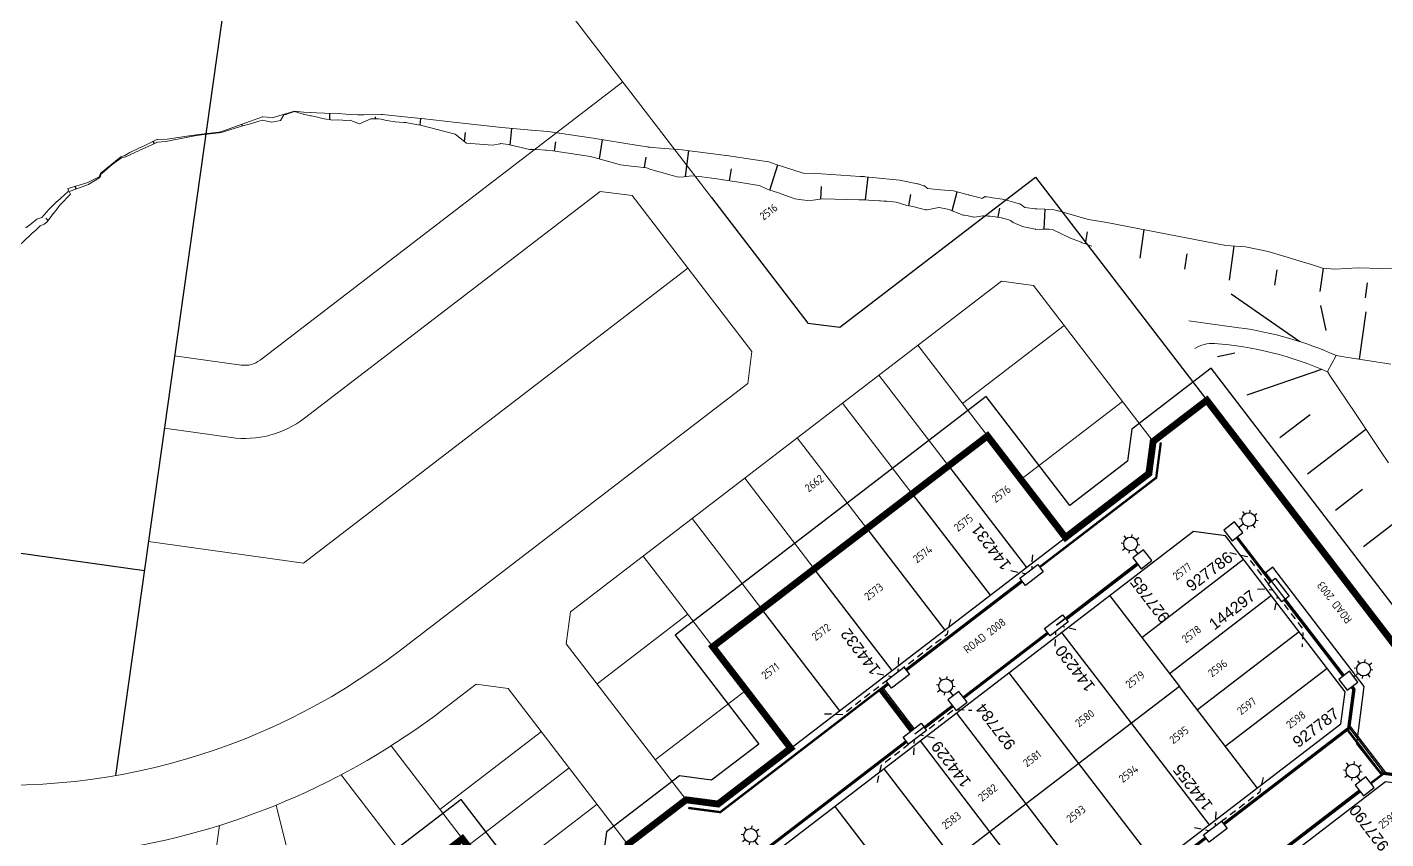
# Model space of a CAD drawing. Extents: x 296374 to 298792, y 6267790 to 6270844.
# Drawn here: x 297912.4 to 298209.6, y 6270069.7 to 6270247.2 of the extents above; entities that cross this region are included whole.
import ezdxf
from ezdxf.enums import TextEntityAlignment as Align

# ---------------------------------------------------------------- set-up
doc = ezdxf.new("R2010")
doc.units = 0
for name, pattern in [('Dash', [5, 3, -2]), ('DASHDOT', [7, 5, -2]), ('DASHED', [0.75, 0.5, -0.25]), ('IE Trench LV', [6.5, 5, -1.5]), ('Trench-Service', [1.5, 1, -0.5])]:
    doc.linetypes.add(name, pattern=pattern)
doc.layers.get('0').update_dxf_attribs({"color": 6})
for name, color, linetype in [('_User_Boundary_Stage25', 252, 'DASHDOT'), ('_User_xref', 6, 'Continuous'), ('Duct_SP_NEW', 2, 'Continuous'), ('Equip_SP_SL_NEW', 2, 'Continuous'), ('Mains_LV_NEW_T84', 2, 'Continuous'), ('Mains_SL_NEW_R6', 2, 'Continuous'), ('Notes', 7, 'Continuous'), ('Services_SP_NEW_UG', 7, 'Trench-Service'), ('SupportsUG_SP_LV_NEW', 2, 'Continuous'), ('SupportsUG_SP_LV_SL_NEW', 2, 'Continuous'), ('Trench_SP_NEW', 2, 'IE Trench LV'), ('UG_Details_SP_MISC', 7, 'Continuous'), ('X-Masterplan_LotLayout_P2$0$D-LO-Stage 25', 251, 'Continuous'), ('X-Masterplan_LotLayout_P2$0$D-RD-Future_BDY', 251, 'Continuous'), ('X-Masterplan_LotLayout_P2$0$D-RD-Stage25_BDY', 251, 'Continuous'), ('X-Masterplan_LotLayout_P2$0$D-RD-Stage27_BDY', 251, 'Continuous'), ('XR-600340-P4-CI-DESIGN (06032016)$0$CI-EWRK-BATT-BE04', 251, 'Continuous'), ('XR-600340-P4-CI-DESIGN (06032016)$0$CI-EWRK-BATT-BOTT', 251, 'Continuous'), ('XR-600340-P4-CI-DESIGN (06032016)$0$CI-EWRK-BATT-TICK', 251, 'Continuous'), ('XR-600340-P4-CI-DESIGN (06032016)$0$GN-ANNO-LOT-No.', 251, 'Continuous')]:
    doc.layers.add(name, color=color, linetype=linetype)
doc.layers.add('Viewports', color=6, linetype='Continuous', plot=False)
doc.styles.add('CDD_AN-ISOCP', font='isocp.shx')
doc.styles.add('POLE_LABEL', font='arial.ttf')
doc.styles.add('SL_LABEL', font='arial.ttf')
doc.styles.get("Standard").update_dxf_attribs({"font": 'arial.ttf'})
doc.styles.add('XR-600340-P4-CI-DESIGN (06032016)$0$CDD_AN-ISOCP', font='isocp.shx')
doc.linetypes.add('Cable 4', pattern='A,5.25,-0.1,["o",Standard,S=2,R=0,X=1.2,Y=-0.7],-4', length=9.35)
doc.linetypes.add('Cable New UG', pattern='A,7,-0.25,["x",Standard,S=2,R=0,X=0.2,Y=-0.8],-2.1', length=9.35)

# ---------------------------------------------------------------- blocks, each defined once
blk = doc.blocks.new('XR-600340-P4-CI-DESIGN (06032016)')
at = {"layer": 'XR-600340-P4-CI-DESIGN (06032016)$0$CI-EWRK-BATT-BE04'}
for p, q in [((297968.96, 6270228.1), (297968.94, 6270228.18)), ((297978.58, 6270226.94), (297978.59, 6270228.34)), ((297988.58, 6270227.15), (297988.57, 6270227.61)), ((297998.38, 6270225.78), (297998.53, 6270227.24)), ((297949.85, 6270223.52), (297949.84, 6270223.6)), ((297959.48, 6270225.56), (297959.34, 6270225.94)), ((298008.03, 6270222.18), (298008.25, 6270224.15)), ((298018.08, 6270221.41), (298018.41, 6270225.06)), ((297940.23, 6270221.71), (297939.99, 6270222.22)), ((298027.76, 6270220.09), (298028.06, 6270222.08)), ((298037.58, 6270218.38), (298038.24, 6270222.55)), ((298047.4, 6270216.49), (298047.76, 6270218.74)), ((298056.41, 6270214.5), (298057.16, 6270220.18)), ((297931.31, 6270217.4), (297931.28, 6270217.43)), ((298066.05, 6270213.58), (298066.43, 6270216.23)), ((298074.83, 6270211.54), (298076.62, 6270217.06)), ((297923.13, 6270211.8), (297922.95, 6270212.41)), ((298085.98, 6270209.58), (298086.15, 6270212.32)), ((298095.79, 6270209.4), (298096.31, 6270214.43)), ((298105.21, 6270208.1), (298105.71, 6270210.61)), ((298114.74, 6270207.03), (298115.83, 6270211.17)), ((298124.81, 6270205.62), (298125.14, 6270207.62)), ((298134.84, 6270203), (298135.04, 6270207.37)), ((297917.01, 6270204.94), (297916.47, 6270205.45)), ((298143.85, 6270199.8), (298144.3, 6270202.46))]:
    blk.add_line(p, q, dxfattribs=at)
at = {"layer": 'XR-600340-P4-CI-DESIGN (06032016)$0$CI-EWRK-BATT-BE04', "linetype": 'Continuous', "lineweight": 0, "flags": 128}
for points in [[(298148.56, 6270204.48), (298144.53, 6270205.16), (298144.27, 6270205.23), (298138, 6270207.01), (298137.91, 6270207.03), (298137.86, 6270207.04), (298136.73, 6270207.29), (298133.2, 6270207.46), (298132.76, 6270207.48), (298130.71, 6270207.74), (298130.68, 6270207.75), (298130.63, 6270207.76), (298130.59, 6270207.76), (298129.66, 6270208.48), (298129.48, 6270208.52), (298129.34, 6270208.55), (298128.63, 6270208.79), (298127.09, 6270209.22), (298126.85, 6270209.3), (298126.59, 6270209.38), (298125.66, 6270209.59), (298125.63, 6270209.59), (298125.13, 6270209.67), (298124.68, 6270209.73), (298123.52, 6270209.88), (298123.34, 6270209.92), (298122.27, 6270210.05), (298122.04, 6270210.1), (298121.92, 6270210.12), (298121.19, 6270209.69), (298120.86, 6270209.84), (298119.4, 6270210.24), (298118.48, 6270210.47), (298118.37, 6270210.5), (298118.25, 6270210.53), (298114.99, 6270211.39), (298112.18, 6270211.59), (298109.3, 6270211.87), (298108.69, 6270212.48), (298108.48, 6270212.52), (298107.27, 6270212.93), (298107.05, 6270212.95), (298103.25, 6270213.71), (298100.91, 6270213.95), (298099.56, 6270214.09), (298095.69, 6270214.49), (298095.52, 6270214.5), (298094.61, 6270214.53), (298086.16, 6270215.08), (298084.59, 6270215.16), (298082.11, 6270215.28), (298076.01, 6270217.26), (298074.4, 6270217.78), (298073.61, 6270217.91), (298065.36, 6270219.09), (298065.15, 6270219.13), (298065.28, 6270219.11), (298055.57, 6270220.39), (298048.15, 6270220.94), (298048.61, 6270220.91), (298046.08, 6270221.32), (298036.2, 6270222.88), (298026.31, 6270224.37), (298022.74, 6270224.67), (298022.68, 6270224.67), (298016.26, 6270225.25), (298006.3, 6270226.36), (297998.63, 6270227.23), (297996.35, 6270227.46), (297990.13, 6270228.07), (297989.84, 6270228.07), (297986.07, 6270228.04), (297984.72, 6270228.03), (297982.1, 6270228.14), (297980.47, 6270228.34), (297977.45, 6270228.35), (297975.71, 6270228.47), (297974.36, 6270228.5), (297974.47, 6270228.5), (297972.85, 6270228.61), (297970.9, 6270228.84), (297965.99, 6270227.38), (297964.93, 6270227.47), (297963.94, 6270227.59), (297963.91, 6270227.58), (297963.88, 6270227.58), (297963.85, 6270227.56), (297963.17, 6270227.32), (297962.86, 6270227.2), (297961.28, 6270226.64), (297959.47, 6270225.99), (297954.59, 6270224.22), (297954.66, 6270224.25), (297954.34, 6270224.2), (297950.54, 6270223.76), (297947.85, 6270223.45), (297943.07, 6270222.73), (297940.91, 6270222.61), (297940.84, 6270222.6), (297940.71, 6270222.57), (297940.6, 6270222.52), (297940.49, 6270222.46), (297938.14, 6270221.34), (297936.69, 6270220.65), (297934.86, 6270219.76), (297933.81, 6270219.15), (297932.91, 6270218.82), (297928.64, 6270215.31), (297928.47, 6270215.2), (297928.16, 6270214.49), (297925.71, 6270213.24), (297921.42, 6270211.94), (297921.33, 6270211.91), (297921.47, 6270211.41), (297921.47, 6270211.41), (297921.38, 6270211.26), (297921.38, 6270211.26), (297918.95, 6270209.09), (297918.87, 6270209.04), (297918.8, 6270208.97), (297917.19, 6270207.29), (297915.6, 6270205.59), (297914.57, 6270205.2), (297913.26, 6270204.18), (297912.11, 6270203.33)], [(298145.26, 6270199.32), (298143.63, 6270199.88), (298143.18, 6270200.04), (298142.94, 6270200.14), (298142.84, 6270200.18), (298142.58, 6270200.29), (298140.62, 6270201.03), (298136.82, 6270202.87), (298136.88, 6270202.86), (298135.94, 6270203.04), (298134.44, 6270202.99), (298132.99, 6270202.97), (298132.92, 6270202.98), (298132.51, 6270203.06), (298132.48, 6270203.07), (298132.21, 6270203.12), (298130.42, 6270203.55), (298130.19, 6270203.6), (298130.17, 6270203.6), (298130.14, 6270203.61), (298129.98, 6270203.64), (298129.93, 6270203.65), (298128.03, 6270204.45), (298127.49, 6270204.89), (298127.46, 6270204.91), (298127.46, 6270204.91), (298126.87, 6270205.09), (298126, 6270205.34), (298125.83, 6270205.38), (298125.74, 6270205.42), (298125.51, 6270205.49), (298124.75, 6270205.63), (298124.47, 6270205.67), (298124.18, 6270205.7), (298124.17, 6270205.7), (298123, 6270205.82), (298122.66, 6270205.85), (298122.53, 6270205.87), (298121.74, 6270205.92), (298121.52, 6270205.93), (298119.53, 6270205.66), (298119.52, 6270205.66), (298119.39, 6270205.64), (298119.13, 6270205.73), (298118.21, 6270205.91), (298117.37, 6270206.05), (298117.32, 6270206.05), (298117.21, 6270206.07), (298117.15, 6270206.08), (298117.09, 6270206.09), (298114.36, 6270207.18), (298114.07, 6270207.31), (298111.9, 6270207.73), (298111.81, 6270207.76), (298109.26, 6270207.27), (298108.86, 6270207.27), (298106.13, 6270207.96), (298105.65, 6270208.05), (298105.66, 6270208.05), (298104.81, 6270208.15), (298103.18, 6270208.71), (298103.18, 6270208.71), (298103.18, 6270208.71), (298102.47, 6270208.89), (298100.4, 6270209.11), (298100.41, 6270209.11), (298099.8, 6270209.15), (298099.06, 6270209.21), (298099.05, 6270209.21), (298098.82, 6270209.22), (298095.17, 6270209.43), (298095.58, 6270209.45), (298095.41, 6270209.45), (298095.31, 6270209.44), (298094.4, 6270209.44), (298094.28, 6270209.44), (298086.45, 6270209.63), (298085.81, 6270209.57), (298085.88, 6270209.57), (298084.3, 6270209.38), (298084.29, 6270209.38), (298083.15, 6270209.25), (298081.81, 6270209.44), (298080.28, 6270209.63), (298079.91, 6270209.81), (298079.74, 6270209.87), (298076.71, 6270210.93), (298074.63, 6270211.61), (298074.24, 6270211.79), (298074.24, 6270211.79), (298072.72, 6270212.49), (298072.71, 6270212.49), (298072.74, 6270212.49), (298072.4, 6270212.55), (298068.04, 6270213.27), (298064.6, 6270213.81), (298064.54, 6270213.81), (298064.34, 6270213.85), (298059.98, 6270214.46), (298057.76, 6270214.71), (298056.02, 6270214.44), (298056, 6270214.43), (298054.86, 6270214.41), (298053.8, 6270214.67), (298048.83, 6270216.04), (298047.84, 6270216.45), (298045.34, 6270216.68), (298045.35, 6270216.68), (298044.49, 6270216.76), (298042.2, 6270217.05), (298039.83, 6270217.76), (298037.2, 6270218.49), (298036.43, 6270218.69), (298035.57, 6270218.89), (298035.6, 6270218.89), (298027.36, 6270220.15), (298025.7, 6270220.32), (298025.97, 6270220.32), (298023.74, 6270220.43), (298023.74, 6270220.43), (298023.74, 6270220.43), (298022.38, 6270220.45), (298022.73, 6270220.48), (298022.68, 6270220.48), (298022.3, 6270220.44), (298017.69, 6270221.5), (298015.94, 6270221.71), (298015.86, 6270221.66), (298014.17, 6270221.38), (298014.17, 6270221.38), (298008.5, 6270221.8), (298006.02, 6270223.82), (298006.02, 6270223.82), (297998.47, 6270225.76), (297998.49, 6270225.76), (297998.02, 6270225.83), (297996.22, 6270226.14), (297996.22, 6270226.14), (297995.27, 6270226.31), (297995.27, 6270226.31), (297994.82, 6270226.34), (297992.87, 6270226.51), (297991.05, 6270226.75), (297991.05, 6270226.75), (297991.05, 6270226.75), (297990.03, 6270227.01), (297989.84, 6270227.06), (297989.85, 6270227.06), (297989.29, 6270227.13), (297989.29, 6270227.13), (297989.29, 6270227.14), (297989.29, 6270227.14), (297987.58, 6270227.17), (297987.58, 6270227.17), (297986.08, 6270226.47), (297986.08, 6270226.47), (297985.19, 6270226.06), (297985.12, 6270226.04), (297984.73, 6270226.18), (297984.64, 6270226.17), (297983.07, 6270226.84), (297982.05, 6270226.8), (297981.94, 6270226.79), (297981.42, 6270226.82), (297980.3, 6270226.91), (297979.27, 6270226.83), (297977.45, 6270227.12), (297977.37, 6270227.11), (297975.65, 6270227.57), (297974.62, 6270227.77), (297974.43, 6270227.8), (297974.42, 6270227.8), (297974.35, 6270227.82), (297972.82, 6270228.15), (297972.8, 6270228.15), (297970.9, 6270228.77), (297969.32, 6270228.21), (297969.32, 6270228.21), (297969.32, 6270228.21), (297969.06, 6270228.09), (297969.06, 6270228.09), (297968.91, 6270228.09), (297968.58, 6270228), (297967.81, 6270226.77), (297966.27, 6270226.46), (297965.91, 6270226.4), (297964.86, 6270226.63), (297964.83, 6270226.63), (297963.89, 6270226.87), (297963.38, 6270226.73), (297963.4, 6270226.74), (297963.08, 6270226.64), (297963.07, 6270226.63), (297961.46, 6270226.15), (297961.46, 6270226.15), (297960.65, 6270225.91), (297959.61, 6270225.6), (297959.61, 6270225.6), (297959.61, 6270225.6), (297959.1, 6270225.44), (297954.63, 6270224.11), (297954.63, 6270224.12), (297954.36, 6270224.1), (297954.35, 6270224.1), (297950.55, 6270223.63), (297950.55, 6270223.63), (297949.1, 6270223.4), (297947.88, 6270223.21), (297947.89, 6270223.21), (297943.14, 6270222.22), (297943.1, 6270222.22), (297942.66, 6270222.16), (297940.96, 6270222.05), (297940.94, 6270222.04), (297940.89, 6270222.02), (297940.78, 6270221.96), (297940.74, 6270221.94), (297939.83, 6270221.52), (297938.37, 6270220.86), (297938.37, 6270220.86), (297936.9, 6270220.2), (297936.91, 6270220.2), (297936.75, 6270220.13), (297935.05, 6270219.35), (297935.09, 6270219.36), (297934, 6270218.82), (297933.93, 6270218.81), (297933.06, 6270218.6), (297930.98, 6270217.17), (297928.73, 6270215.19), (297928.72, 6270215.18), (297928.6, 6270215.08), (297928.36, 6270214.4), (297928.27, 6270214.28), (297928.11, 6270214.18), (297925.91, 6270212.84), (297925.84, 6270212.8), (297922.06, 6270211.41), (297921.64, 6270211.25), (297921.64, 6270211.25), (297921.64, 6270211.25), (297921.89, 6270210.69), (297919.65, 6270208.31), (297919.58, 6270208.24), (297919.52, 6270208.19), (297918.96, 6270207.48), (297918.13, 6270206.39), (297918.14, 6270206.41), (297917.68, 6270205.79), (297916.71, 6270204.56), (297916.17, 6270204.1), (297915.3, 6270203.72), (297914.31, 6270202.82), (297914.28, 6270202.8), (297913.51, 6270202.14), (297913.22, 6270201.83), (297913.14, 6270201.76), (297909.2, 6270198.07)]]:
    blk.add_lwpolyline(points, dxfattribs=at)
at = {"layer": 'XR-600340-P4-CI-DESIGN (06032016)$0$CI-EWRK-BATT-BOTT', "lineweight": 0}
for p, q in [((298177.43, 6270181.46), (298166.5, 6270182.97)), ((298196.77, 6270171.85), (298198.73, 6270175.35))]:
    blk.add_line(p, q, dxfattribs=at)
at = {"layer": 'XR-600340-P4-CI-DESIGN (06032016)$0$CI-EWRK-BATT-BOTT', "lineweight": 0, "flags": 128}
for points in [[(298148.56, 6270204.48), (298174.58, 6270199.46)], [(298213.56, 6270194.28), (298203.5, 6270194.55), (298198.42, 6270194.26), (298198.42, 6270194.26), (298195.71, 6270194.5), (298193.5, 6270195.18), (298183.81, 6270198.15), (298178.84, 6270199.14), (298174.58, 6270199.46)], [(298210.68, 6270173.51), (298200.79, 6270175.03), (298198.73, 6270175.35)], [(298196.77, 6270171.85), (298197.31, 6270171.04), (298202.89, 6270162.71), (298208.46, 6270154.39), (298210.14, 6270151.87)]]:
    blk.add_lwpolyline(points, dxfattribs=at)
at = {"layer": 'XR-600340-P4-CI-DESIGN (06032016)$0$CI-EWRK-BATT-BOTT', "lineweight": 0}
for centre, radius, start, end in [((298166.78, 6270104.19), 78, 65.815, 82.1526), ((298171.6, 6270171.02), 7, 85.8724, 123.1049), ((298166.78, 6270104.19), 74, 66.0913, 85.8724)]:
    blk.add_arc(centre, radius, start, end, dxfattribs=at)
at = {"layer": 'XR-600340-P4-CI-DESIGN (06032016)$0$CI-EWRK-BATT-TICK'}
for p, q in [((298155.85, 6270196.69), (298156.71, 6270202.91)), ((298165.61, 6270194.26), (298166.08, 6270197.63)), ((298175.37, 6270191.83), (298176.41, 6270199.32)), ((298185.31, 6270190.75), (298185.78, 6270194.08)), ((298195.22, 6270189.37), (298195.93, 6270194.48)), ((298205.12, 6270188), (298205.57, 6270191.24)), ((298175.7, 6270188.84), (298190.77, 6270178.41)), ((298195.25, 6270186.34), (298196.47, 6270180.85)), ((298205.15, 6270184.96), (298203.71, 6270174.58)), ((298172.78, 6270175.15), (298176.52, 6270175.97)), ((298179.21, 6270166.78), (298195.59, 6270172.36)), ((298186.38, 6270157.43), (298193, 6270162.51)), ((298192.46, 6270149.5), (298205.19, 6270159.26)), ((298198.55, 6270141.56), (298204.48, 6270146.11)), ((298204.64, 6270133.63), (298212.83, 6270139.91))]:
    blk.add_line(p, q, dxfattribs=at)
at = {"layer": 'Defpoints', "linetype": 'ByBlock', "char_height": 1.75, "attachment_point": 5, "rotation": 37.4542, "style": 'XR-600340-P4-CI-DESIGN (06032016)$0$CDD_AN-ISOCP'}
for s, insert in [('2516', (298074.57, 6270206.8)), ('2662', (298084.55, 6270147.42))]:
    blk.add_mtext(s, dxfattribs=dict(at, insert=insert))
at = {"layer": 'XR-600340-P4-CI-DESIGN (06032016)$0$GN-ANNO-LOT-No.', "linetype": 'ByBlock', "char_height": 1.75, "attachment_point": 5, "rotation": 37.4542, "style": 'XR-600340-P4-CI-DESIGN (06032016)$0$CDD_AN-ISOCP'}
for s, insert in [('2576', (298125.44, 6270145.11)), ('2575', (298117.2, 6270138.79)), ('2574', (298108.27, 6270131.94)), ('2577', (298165.01, 6270128.16)), ('2573', (298097.56, 6270123.72)), ('2572', (298086.06, 6270114.9)), ('2578', (298167.07, 6270114.43)), ('2571', (298074.96, 6270106.39)), ('2596', (298172.79, 6270106.99)), ('2579', (298154.73, 6270104.51)), ('2597', (298179.13, 6270098.71)), ('2580', (298143.71, 6270096.06)), ('2598', (298189.9, 6270095.72)), ('2595', (298164.32, 6270092.37)), ('2581', (298132.21, 6270087.23)), ('2594', (298153.3, 6270083.92)), ('2582', (298122.49, 6270079.78)), ('2583', (298114.55, 6270073.69)), ('2593', (298141.8, 6270075.09)), ('2599', (298210.06, 6270073.82))]:
    blk.add_mtext(s, dxfattribs=dict(at, insert=insert))
blk = doc.blocks.new('X-Masterplan_LotLayout_P2')
at = {"layer": 'X-Masterplan_LotLayout_P2$0$D-LO-Stage 25'}
for p, q in [((298113.91, 6270151.24), (298130.96, 6270129.02)), ((298105.98, 6270145.15), (298123.02, 6270122.93)), ((298096.06, 6270137.54), (298113.11, 6270115.33)), ((298101.6, 6270106.5), (298084.56, 6270128.71)), ((298156.19, 6270113.72), (298178.45, 6270130.8)), ((298149.19, 6270122.84), (298164.4, 6270103.01)), ((298184.54, 6270122.87), (298162.27, 6270105.78)), ((298073.05, 6270119.89), (298090.1, 6270097.67)), ((298153.93, 6270094.97), (298138.71, 6270114.81)), ((298190.63, 6270114.93), (298168.36, 6270097.85)), ((298142.43, 6270086.15), (298127.21, 6270105.98)), ((298174.45, 6270089.92), (298196.71, 6270107)), ((298164.4, 6270103.01), (298153.93, 6270094.97)), ((298181.45, 6270080.79), (298164.4, 6270103.01)), ((298130.92, 6270077.32), (298115.71, 6270097.15)), ((298153.93, 6270094.97), (298142.43, 6270086.15)), ((298170.98, 6270072.76), (298153.93, 6270094.97)), ((298122.99, 6270071.23), (298107.77, 6270091.07)), ((298115.06, 6270065.14), (298099.84, 6270084.98)), ((298142.43, 6270086.15), (298130.92, 6270077.32)), ((298159.47, 6270063.93), (298142.43, 6270086.15)), ((298121.39, 6270034.71), (298089.13, 6270076.76)), ((298130.92, 6270077.32), (298122.99, 6270071.23)), ((298147.97, 6270055.1), (298130.92, 6270077.32)), ((298122.99, 6270071.23), (298115.06, 6270065.14)), ((298140.03, 6270049.02), (298122.99, 6270071.23))]:
    blk.add_line(p, q, dxfattribs=at)
at = {"layer": 'X-Masterplan_LotLayout_P2$0$D-LO-Stage 25', "flags": 128}
for points in [[(298122.45, 6270157.79), (298062.37, 6270111.69)], [(298139.5, 6270135.57), (298122.45, 6270157.79)], [(298062.34, 6270111.67), (298079.39, 6270089.46)]]:
    blk.add_lwpolyline(points, dxfattribs=at)
at = {"layer": 'X-Masterplan_LotLayout_P2$0$D-RD-Future_BDY', "lineweight": 0}
for p, q in [((298117.01, 6270164.88), (298139.23, 6270181.92)), ((298098.69, 6270171.07), (298113.91, 6270151.24)), ((298090.76, 6270164.98), (298105.98, 6270145.15)), ((298129.75, 6270148.28), (298151.96, 6270165.32)), ((298080.84, 6270157.38), (298096.06, 6270137.54)), ((298069.34, 6270148.55), (298084.56, 6270128.71)), ((298057.87, 6270139.75), (298073.08, 6270119.91)), ((298037.06, 6270103.55), (298056.9, 6270118.77)), ((298049.8, 6270086.95), (298069.63, 6270102.17)), ((298002.68, 6270076.08), (298024.9, 6270093.12)), ((298007.6, 6270069.67), (297992, 6270090)), ((298008.77, 6270068.14), (298030.98, 6270085.19)), ((297997.68, 6270062.06), (297981.1, 6270083.67)), ((297974.87, 6270044.55), (297966.91, 6270077.06)), ((298014.86, 6270060.21), (298037.07, 6270077.25)), ((297949.05, 6270034.05), (297954.47, 6270072.59))]:
    blk.add_line(p, q, dxfattribs=at)
at = {"layer": 'X-Masterplan_LotLayout_P2$0$D-RD-Future_BDY', "lineweight": 0, "flags": 128}
for points in [[(298019.07, 6270266), (298062.11, 6270209.9)], [(297938.96, 6270134.73), (297972.84, 6270129.97), (298056.92, 6270194.48)], [(298158.67, 6270156.58), (298132.49, 6270190.7), (298125.48, 6270191.62), (298031.26, 6270119.33), (298030.33, 6270112.32), (298056.51, 6270078.2)], [(298107.23, 6270177.62), (298121.22, 6270159.39)], [(298122.45, 6270157.79), (298121.22, 6270159.39)], [(298047.12, 6270131.5), (298062.34, 6270111.67)]]:
    blk.add_lwpolyline(points, dxfattribs=at)
for points in [[(297944.66, 6270175.33), (297959.24, 6270173.28, 0.20115), (297963.35, 6270174.37), (298042.67, 6270235.23)], [(297942.44, 6270159.49), (297957.01, 6270157.44, 0.20115), (297973.09, 6270161.67), (298037.74, 6270211.27), (298044.75, 6270210.35), (298070.92, 6270176.23), (298070, 6270169.22), (297993.76, 6270110.73, -0.20115), (297887.57, 6270082.77), (297874.23, 6270084.65)], [(297930.28, 6270067.07, 0.12785), (298003.5, 6270098.04), (298010.63, 6270103.5), (298017.64, 6270102.58), (298043.81, 6270068.46)]]:
    blk.add_lwpolyline(points, format="xyb", dxfattribs=at)
at = {"layer": 'X-Masterplan_LotLayout_P2$0$D-RD-Future_BDY', "flags": 128}
blk.add_lwpolyline([(297865.77, 6270138.52), (297938.06, 6270128.36)], dxfattribs=at)
at = {"layer": 'X-Masterplan_LotLayout_P2$0$D-RD-Stage25_BDY'}
for points in [[(298062.11, 6270209.9), (298083.15, 6270182.47), (298090.17, 6270181.54), (298132.97, 6270214.39)], [(298132.97, 6270214.39), (298170.41, 6270165.59)], [(298170.41, 6270165.59), (298193.47, 6270135.53), (298212.53, 6270110.69), (298219.54, 6270109.77), (298219.54, 6270109.77)], [(298139.5, 6270135.57), (298157.74, 6270149.57), (298158.67, 6270156.58)], [(298079.42, 6270089.48), (298139.5, 6270135.57)], [(298056.51, 6270078.2), (298056.51, 6270078.2), (298063.52, 6270077.28), (298079.39, 6270089.46)], [(298079.39, 6270089.46), (298079.42, 6270089.48)], [(298223.53, 6270026.11), (298241.75, 6270040.09), (298242.67, 6270047.1), (298216.5, 6270081.21), (298209.49, 6270082.14), (298115.26, 6270009.84), (298114.34, 6270002.83), (298140.51, 6269968.72)]]:
    blk.add_lwpolyline(points, dxfattribs=at)
blk.add_lwpolyline([(298167.48, 6270136.88), (298073.26, 6270064.59), (298072.34, 6270057.58), (298098.51, 6270023.46), (298105.52, 6270022.54), (298199.75, 6270094.83), (298200.67, 6270101.84), (298174.49, 6270135.96)], close=True, dxfattribs=at)
at = {"layer": 'X-Masterplan_LotLayout_P2$0$D-RD-Stage27_BDY', "flags": 128}
blk.add_lwpolyline([(297957.38, 6270265.88), (297931.76, 6270083.51)], dxfattribs=at)
blk = doc.blocks.new('*U85')
blk.add_wipeout([(-2.47, 0.99), (2.47, 0.99), (2.47, -0.99), (-2.47, -0.99)])
at = {"lineweight": -3}
blk.add_lwpolyline([(-2.47, 0.99), (2.47, 0.99), (2.47, -0.99), (-2.47, -0.99)], close=True, dxfattribs=at)
for tag, height, flags, p in [('ASSET_NUM', 2.5, 8, (2, 4)), ('STREET_CODE', 0.2, 9, (1.5, 2)), ('OWNED_BY', 0.2, 9, (1.5, 1.8)), ('OPERATED_BY', 0.2, 9, (1.5, 1.6)), ('STATE', 0.2, 9, (1.5, 1.2)), ('SUPPORT_TYPE', 0.2, 9, (1.5, 1)), ('SUBURB', 0.2, 9, (1.5, 0.2)), ('STREETNAME', 0.2, 9, (1.5, 0)), ('MAINTAINED_BY', 0.2, 9, (1.5, 1.4)), ('USAGE', 0.2, 9, (1.5, 0.8)), ('LEGEND', 0.2, 9, (1.5, 0.6)), ('PARENT', 0.2, 9, (1.5, 0.4)), ('Z', 0.2, 1, (1.5, -0.6)), ('LOCATION', 0.2, 9, (1.5, -0.2)), ('NOTES', 0.2, 9, (1.5, -0.4))]:
    blk.add_attdef(tag, text='', height=height, dxfattribs=dict(flags=flags)).set_placement(p, align=Align.MIDDLE_LEFT)
blk = doc.blocks.new('SL_LANTERN_NEW')
blk.add_line((0, 0), (0, 0))
for tag, p, flags in [('Z', (0, 0), 1), ('OPERATED_BY', (0, -9.61), 9)]:
    blk.add_attdef(tag, p, '', height=0.2, dxfattribs=dict(flags=flags))
at = {"style": 'SL_LABEL', "flags": 9}
blk.add_attdef('STREET_CODE', text='', height=0.2, dxfattribs=at).set_placement((0, -0.2), align=Align.MIDDLE_LEFT)
for tag, height, flags, p in [('CONSTRUCTED_VOLTAGE', 0.2, 9, (0, -0.4)), ('CONTROL_TYPE', 0.2, 9, (0, -0.6)), ('OPERATING_VOLTAGE', 0.2, 9, (0, -1.4)), ('ORIENTATION', 0.2, 9, (0, -1.6)), ('OWNED_BY', 0.2, 9, (0, -1.8)), ('STATE', 0.2, 9, (0, -2)), ('CEXIST', 0.2, 9, (0, -2.4)), ('CNEW', 0.2, 9, (0, -2.6)), ('CNUMBER', 0.2, 9, (0, -2.8)), ('CREMOVE', 0.2, 9, (0, -3)), ('LANTERN_PURPOSE', 0.2, 9, (0, -0.8)), ('LANTERN_TYPE', 0.2, 9, (0, -1)), ('NO_PHASES', 0.2, 9, (0, -1.2)), ('USAGE', 0.2, 9, (0, -2.2)), ('LNUMBER', 2.5, 8, (1.2, -2.8)), ('CREPLACE', 0.2, 9, (0, -3.2)), ('LKINGHEIGHT', 0.2, 9, (0, -3.4)), ('LBRACKET', 0.2, 9, (0, -3.6)), ('LBRACKETVOCAB', 0.2, 9, (0, -3.8)), ('LCATEGORY', 0.2, 9, (0, -4)), ('LCHARGE1', 0.2, 9, (0, -4.2)), ('LCHARGE1PERCENT', 0.2, 9, (0, -4.4)), ('LCHARGE2', 0.2, 9, (0, -4.6)), ('LCHARGE2PERCENT', 0.2, 9, (0, -4.8)), ('LCHARGE3', 0.2, 9, (0, -5)), ('LCHARGE3PERCENT', 0.2, 9, (0, -5.2)), ('LEXIST', 0.2, 9, (0, -5.4)), ('LLAMP', 0.2, 9, (0, -5.6)), ('LLAMPVOCAB', 0.2, 9, (0, -5.8)), ('LMAST', 0.2, 9, (0, -6)), ('SUBURB', 0.2, 9, (0, -8.6)), ('STREETNAME', 0.2, 9, (0, -8.8)), ('LMASTVOCAB', 0.2, 9, (0, -6.2)), ('LNEW', 0.2, 9, (0, -6.4)), ('LANTNUMBER', 0.2, 9, (0, -6.6)), ('LOUTREACH', 0.2, 9, (0, -7)), ('LOUTREACHVOCAB', 0.2, 9, (0, -7.2)), ('LRATECODE', 0.2, 9, (0, -7.4)), ('LREMOVE', 0.2, 9, (0, -7.6)), ('LREPLACE', 0.2, 9, (0, -7.8)), ('LTYPE', 0.2, 9, (0, -8)), ('LTYPEVOCAB', 0.2, 9, (0, -8.2)), ('LEGEND', 0.2, 9, (0, -8.4)), ('LOCATION', 0.2, 9, (0, -9)), ('NOTES', 0.2, 9, (0, -9.2)), ('MAINTAINED_BY', 0.2, 9, (0, -9.86))]:
    blk.add_attdef(tag, text='', height=height, dxfattribs=dict(flags=flags)).set_placement(p, align=Align.MIDDLE_LEFT)
blk.add_wipeout([(0, 6.47), (1.46, 5.68), (2.25, 4.22), (1.46, 2.76), (0, 1.86), (-1.46, 2.76), (-2.25, 4.22), (-1.46, 5.68)])
for p, q in [((0, 5.72), (0, 6.47)), ((-2.25, 4.22), (-1.5, 4.22)), ((-1.46, 5.68), (-1.06, 5.28)), ((-1.46, 2.76), (-1.06, 3.16)), ((1.46, 5.68), (1.06, 5.28)), ((1.46, 2.76), (1.06, 3.16)), ((1.5, 4.22), (2.25, 4.22)), ((0, 0), (0, 2.72))]:
    blk.add_line(p, q)
blk.add_circle((0, 4.22), 1.5)
blk.add_attdef('ASSET_NUM', text='', height=2.5, dxfattribs=at).set_placement((2, 2), align=Align.MIDDLE_LEFT)
blk = doc.blocks.new('COLUMN_NEW')
blk.add_wipeout([(-1.485, -1.485), (1.485, -1.485), (1.485, 1.485), (-1.485, 1.485)])
at = {"lineweight": -3}
blk.add_lwpolyline([(-1.485, -1.485), (1.485, -1.485), (1.485, 1.485), (-1.485, 1.485)], close=True, dxfattribs=at)
for tag, height, flags, p in [('ASSET_NUM', 2.5, 8, (2, 2)), ('STREET_CODE', 0.2, 9, (1.5, 0)), ('Z', 0.2, 1, (1.5, -2.8)), ('OWNED_BY', 0.2, 9, (1.5, -0.4)), ('OPERATED_BY', 0.2, 9, (1.5, -0.6)), ('STATE', 0.2, 9, (1.5, -1)), ('SUBURB', 0.2, 9, (1.5, -1.8)), ('STREETNAME', 0.2, 9, (1.5, -2)), ('COLUMN_TYPE', 0.2, 9, (1.5, -0.2)), ('USAGE', 0.2, 9, (1.5, -1.2)), ('MAINTAINED_BY', 0.2, 9, (1.5, -0.8)), ('LEGEND', 0.2, 9, (1.5, -1.4)), ('PARENT', 0.2, 9, (1.5, -1.6)), ('LOCATION', 0.2, 9, (1.5, -2.2)), ('NOTES', 0.2, 9, (1.5, -2.4)), ('LABEL_ALIGNMENT', 0.2, 9, (1.5, -2.6))]:
    blk.add_attdef(tag, text='', height=height, dxfattribs=dict(flags=flags)).set_placement(p, align=Align.MIDDLE_LEFT)
at = {"style": 'POLE_LABEL', "flags": 9}
blk.add_attdef('STRUCTURE_PLANT_NUMBER', text='', height=0.2, dxfattribs=at).set_placement((1.5, 0.242), align=Align.MIDDLE_LEFT)

msp = doc.modelspace()

# ---------------------------------------------------------------- linework, layer by layer
at = {"layer": '_User_Boundary_Stage25', "linetype": 'DASHED', "lineweight": -3, "ltscale": 10, "const_width": 1.5, "flags": 128}
msp.add_lwpolyline([(297948.86, 6270032.68), (297942.89, 6269990.2, -0.083685), (297919.19, 6269986.9), (297914.89, 6269992.16), (297914.95, 6269992.58), (297899.11, 6269994.8), (297897.98, 6269986.77), (297845.65, 6269994.12), (297834.52, 6269916, 0.033879), (297832.69, 6269890.5), (297837.81, 6269886.03), (297839.47, 6269870.11), (297838.73, 6269870.04), (297834.37, 6269864.66), (297861.2, 6269606.41), (297889.05, 6269609.32), (297864.2, 6269847.55), (297906.07, 6269851.92, 0.131604), (297994.51, 6269885.77), (298008.97, 6269866.91), (298031.19, 6269883.96), (298030.63, 6269884.69), (298043.46, 6269894.25), (298037.07, 6269902.58), (298059.94, 6269920.13), (298052.33, 6269930.05), (298091.6, 6269960.18), (298101.65, 6269947.09), (298123.86, 6269964.13), (298127.82, 6269958.98), (298140.51, 6269968.72), (298136.56, 6269973.87), (298156.39, 6269989.09), (298146.35, 6270002.18), (298206.46, 6270048.3), (298223.5, 6270026.09), (298241.75, 6270040.09), (298242.67, 6270047.1), (298256.16, 6270057.45), (298230.6, 6270090.76), (298231.53, 6270097.79), (298221.31, 6270111.12), (298219.54, 6270109.77), (298212.53, 6270110.69), (298170.41, 6270165.59), (298158.67, 6270156.58), (298157.74, 6270149.57), (298139.5, 6270135.58), (298122.44, 6270157.78), (298062.36, 6270111.68), (298069.66, 6270102.19), (298079.42, 6270089.48), (298063.52, 6270077.28), (298056.51, 6270078.2), (298043.81, 6270068.46), (298042.89, 6270061.45), (298024.64, 6270047.45), (298007.6, 6270069.67), (297957.76, 6270031.43), (297948.86, 6270032.68)], format="xyb", dxfattribs=at)
at = {"layer": 'Duct_SP_NEW', "lineweight": -3}
for p, q in [((298098.65, 6270102.09), (298099.07, 6270102.41)), ((298098.65, 6270102.09), (298106.15, 6270092.33)), ((298099.48, 6270102.73), (298099.07, 6270102.41)), ((298099.48, 6270102.73), (298106.97, 6270092.96)), ((298106.97, 6270092.96), (298106.56, 6270092.64)), ((298200.93, 6270093.59), (298201.34, 6270093.91)), ((298200.93, 6270093.59), (298208.6, 6270083.6)), ((298201.75, 6270094.23), (298201.34, 6270093.91)), ((298201.75, 6270094.23), (298209.42, 6270084.23)), ((298106.15, 6270092.33), (298106.56, 6270092.64)), ((298209.42, 6270084.23), (298209.01, 6270083.91)), ((298208.6, 6270083.6), (298209.01, 6270083.91))]:
    msp.add_line(p, q, dxfattribs=at)
at = {"layer": 'Mains_LV_NEW_T84', "linetype": 'Cable New UG', "flags": 128}
for points in [[(298234.21, 6270061.41), (298217.58, 6270083.09), (298208.07, 6270084.34), (298203.21, 6270090.47), (298204.85, 6270102.96), (298184.81, 6270129.09), (298183.23, 6270127.86), (298186.12, 6270124.08)], [(298132.1, 6270127.37), (298102.84, 6270104.93)], [(298186.12, 6270124.08), (298202.76, 6270102.4), (298201.62, 6270093.75), (298172.27, 6270071.23)], [(298106.56, 6270092.65), (298137.5, 6270116.39)], [(298102.84, 6270104.93), (298099.25, 6270102.17), (298106.56, 6270092.64)], [(298080.79, 6270043.27), (298070.24, 6270057.02), (298071.38, 6270065.67), (298106.56, 6270092.65)], [(298172.27, 6270071.23), (298141.33, 6270047.49)]]:
    msp.add_lwpolyline(points, dxfattribs=at)
at = {"layer": 'Services_SP_NEW_UG', "linetype": 'Dash', "lineweight": -3, "ltscale": 0.5, "flags": 128}
for points in [[(298127.58, 6270128.33), (298132.09, 6270127.38), (298132.34, 6270131.98)], [(298175.44, 6270132.27), (298179.25, 6270131.41), (298183.82, 6270125.44), (298186.11, 6270124.08), (298186.84, 6270121.51), (298191.42, 6270115.54), (298191.26, 6270111.64)], [(298181.52, 6270124.33), (298186.11, 6270124.08), (298185.17, 6270119.57)], [(298086.8, 6270097.04), (298090.71, 6270096.88), (298100.25, 6270104.2), (298102.81, 6270104.92), (298104.17, 6270107.21), (298113.71, 6270114.53), (298114.57, 6270118.34)], [(298137.25, 6270111.79), (298137.5, 6270116.39), (298142.01, 6270115.44)], [(298098.31, 6270105.86), (298102.81, 6270104.92), (298103.07, 6270109.52)], [(298098.37, 6270081.96), (298099.23, 6270085.77), (298105.2, 6270090.35), (298106.56, 6270092.64), (298109.13, 6270093.37), (298115.1, 6270097.95), (298119, 6270097.79)], [(298106.3, 6270088.05), (298106.56, 6270092.64), (298111.06, 6270091.7)]]:
    msp.add_lwpolyline(points, dxfattribs=at)
at = {"layer": 'Services_SP_NEW_UG', "linetype": 'Dash', "lineweight": -3, "ltscale": 0.5, "elevation": 0, "flags": 128}
for points in [[(298172.27, 6270071.24), (298173.63, 6270073.53), (298182.11, 6270080.04), (298182.97, 6270083.85)], [(298167.68, 6270072.12), (298172.27, 6270071.24), (298172.44, 6270075.77)]]:
    msp.add_lwpolyline(points, dxfattribs=at)
at = {"layer": 'Trench_SP_NEW', "linetype": 'IE Trench LV', "lineweight": -3, "flags": 128}
msp.add_lwpolyline([(298056.99, 6270076.43, 0.5, 0.5, 0), (298064, 6270075.5, 0.5, 0.5, 0), (298099.07, 6270102.41, 0.5, 0.5, 0), (298159.34, 6270148.65, 0.5, 0.5, 0), (298160.35, 6270156.36, 0.5, 0.5, 0)], format="xyseb", dxfattribs=at)
at = {"layer": 'Trench_SP_NEW', "linetype": 'IE Trench LV', "lineweight": -3, "const_width": 0.5, "flags": 128}
for points in [[(298156.48, 6270130.58), (298071.67, 6270065.51), (298070.56, 6270057.1), (298097.59, 6270021.87), (298106, 6270020.76), (298201.34, 6270093.91), (298202.45, 6270102.32), (298175.71, 6270137.16)], [(298233.98, 6270061.22), (298217.42, 6270082.81), (298209.01, 6270083.91), (298113.67, 6270010.76), (298112.56, 6270002.36), (298126.2, 6269984.57)]]:
    msp.add_lwpolyline(points, dxfattribs=at)
at = {"layer": 'UG_Details_SP_MISC', "lineweight": -3}
for p, q in [((298098.88, 6270102.27), (298099.07, 6270102.41)), ((298098.88, 6270102.27), (298099.07, 6270102.41)), ((298106.37, 6270092.5), (298098.88, 6270102.27)), ((298098.88, 6270102.27), (298098.88, 6270102.27)), ((298099.26, 6270102.56), (298099.07, 6270102.41)), ((298099.26, 6270102.56), (298099.07, 6270102.41)), ((298106.75, 6270092.79), (298099.26, 6270102.56)), ((298099.26, 6270102.56), (298099.26, 6270102.56)), ((298201.24, 6270093.65), (298201.34, 6270093.91)), ((298201.24, 6270093.65), (298201.38, 6270093.67)), ((298208.82, 6270083.77), (298201.24, 6270093.65)), ((298201.44, 6270094.17), (298201.3, 6270094.15)), ((298201.3, 6270094.15), (298201.34, 6270093.91)), ((298201.44, 6270094.17), (298201.34, 6270093.91)), ((298201.38, 6270093.67), (298201.34, 6270093.91)), ((298209.2, 6270084.06), (298201.44, 6270094.17)), ((298106.37, 6270092.5), (298106.56, 6270092.64)), ((298106.75, 6270092.79), (298106.56, 6270092.64)), ((298209.2, 6270084.06), (298209.01, 6270083.91)), ((298208.82, 6270083.77), (298209.01, 6270083.91))]:
    msp.add_line(p, q, dxfattribs=at)

# ---------------------------------------------------------------- block references
at = {"layer": '_User_xref', "color": 6}
msp.add_blockref('X-Masterplan_LotLayout_P2', (0, 0), dxfattribs=at)
at = {"layer": '_User_xref', "color": 6, "lineweight": -3}
msp.add_blockref('XR-600340-P4-CI-DESIGN (06032016)', (0, 0), dxfattribs=at)

# ---------------------------------------------------------------- next in the draw order: block references
at = {"layer": 'Equip_SP_SL_NEW', "linetype": 'Cable New UG', "lineweight": -3, "extrusion": (2.46546e-08, -9.36402e-08, 1), "rotation": 307.4972222996464}
for p in [(298176.22, 6270136.91, -0.58), (298201.35, 6270104.24, -0.58)]:
    msp.add_blockref('SL_LANTERN_NEW', p, dxfattribs=at)
at = {"layer": 'Equip_SP_SL_NEW', "linetype": 'Cable New UG', "lineweight": -3, "rotation": 37.49722231839355}
for p in [(298156.3, 6270130.82, 0), (298115.88, 6270099.81, 0), (298204.93, 6270081.15, 0), (298073.22, 6270067.08, 0)]:
    msp.add_blockref('SL_LANTERN_NEW', p, dxfattribs=at)

# ---------------------------------------------------------------- next in the draw order: linework, layer by layer
at = {"layer": 'Mains_SL_NEW_R6', "linetype": 'Cable 4', "elevation": 0, "flags": 128}
msp.add_lwpolyline([(298204.93, 6270081.15), (298181.49, 6270063.16)], dxfattribs=at)
at = {"layer": 'Viewports', "lineweight": -3, "flags": 128}
msp.add_lwpolyline([(298215.24, 6270115.38), (298171.33, 6270172.6), (298153.98, 6270159.29), (298153.06, 6270152.28), (298140.42, 6270142.58), (298122.13, 6270166.39), (298054.11, 6270114.2), (298065.7, 6270099.14), (298072.41, 6270090.4), (298062.12, 6270082.51), (298055.11, 6270083.43), (298039.13, 6270071.17), (298038.2, 6270064.16), (298025.57, 6270054.46), (298007.31, 6270078.26), (297955.16, 6270038.25), (297944.8, 6270039.7), (297938.39, 6269994.1, -0.063513), (297921.59, 6269991.87), (297920.15, 6269993.63), (297920.6, 6269996.83), (297894.85, 6270000.45)], format="xyb", dxfattribs=at)

# ---------------------------------------------------------------- next in the draw order: block references
at = {"layer": 'SupportsUG_SP_LV_NEW', "lineweight": -3, "extrusion": (1.9461e-09, -2.53646e-09, 1)}
ref = msp.add_blockref('*U85', (298132.09, 6270127.38, -0.02), dxfattribs=dict(at, rotation=37.49722231136188))
ref.add_attrib('ASSET_NUM', '144231', dxfattribs={"layer": '0', "height": 2.5, "rotation": 127.4972}).set_placement((298126.77, 6270128.86), align=Align.MIDDLE_LEFT)
at = {"layer": 'SupportsUG_SP_LV_NEW', "lineweight": -3, "extrusion": (-2.53646e-09, -1.9461e-09, 1)}
ref = msp.add_blockref('*U85', (298186.11, 6270124.08, -0.01), dxfattribs=dict(at, rotation=307.4972222859158))
ref.add_attrib('ASSET_NUM', '144297', dxfattribs={"layer": '0', "height": 2.5, "rotation": 37.4972}).set_placement((298171.31, 6270116.19, -0.01), align=Align.MIDDLE_LEFT)
at = {"layer": 'SupportsUG_SP_LV_NEW', "lineweight": -3, "extrusion": (1.9461e-09, -2.53646e-09, 1)}
ref = msp.add_blockref('*U85', (298137.5, 6270116.39, -0.02), dxfattribs=dict(at, rotation=37.49722231136188))
ref.add_attrib('ASSET_NUM', '144230', dxfattribs={"layer": '0', "height": 2.5, "rotation": 127.4972}).set_placement((298145.13, 6270102.28, -0.02), align=Align.MIDDLE_LEFT)
ref = msp.add_blockref('*U85', (298102.81, 6270104.92, -0.02), dxfattribs=dict(at, rotation=37.49722231136188))
ref.add_attrib('ASSET_NUM', '144232', dxfattribs={"layer": '0', "height": 2.5, "rotation": 127.4972}).set_placement((298098.22, 6270105.95, -0.02), align=Align.MIDDLE_LEFT)
ref = msp.add_blockref('*U85', (298106.56, 6270092.64, -0.02), dxfattribs=dict(at, rotation=37.49722231136188))
ref.add_attrib('ASSET_NUM', '144229', dxfattribs={"layer": '0', "height": 2.5, "rotation": 127.4972}).set_placement((298118.02, 6270081.35, -0.02), align=Align.MIDDLE_LEFT)
ref = msp.add_blockref('*U85', (298172.27, 6270071.24, -0.02), dxfattribs=dict(at, rotation=37.49722231136188))
ref.add_attrib('ASSET_NUM', '144255', dxfattribs={"layer": '0', "height": 2.5, "rotation": 127.4972}).set_placement((298170.9, 6270076.27, -0.02), align=Align.MIDDLE_LEFT)
at = {"layer": 'SupportsUG_SP_LV_SL_NEW', "lineweight": -3, "extrusion": (3.33327e-08, 1.80621e-08, 1)}
ref = msp.add_blockref('COLUMN_NEW', (298204.93, 6270081.15, 0.12), dxfattribs=dict(at, rotation=37.49722232564122))
ref.add_attrib('ASSET_NUM', '927790', dxfattribs={"layer": '0', "extrusion": (2.54271e-08, 1.53662e-08, 1), "height": 2.5, "rotation": 127.4972}).set_placement((298209.43, 6270067.42, 0.1), align=Align.MIDDLE_LEFT)

# ---------------------------------------------------------------- next in the draw order: texts
at = {"layer": 'Notes', "insert": (298116.98, 6270111.49), "char_height": 1.75, "width": 11.13, "attachment_point": 1, "rotation": 37.4972, "style": 'CDD_AN-ISOCP', "bg_fill": 3, "box_fill_scale": 1.2, "bg_fill_color": 256, "bg_fill_transparency": 0}
msp.add_mtext('ROAD 2008', dxfattribs=at)

# ---------------------------------------------------------------- next in the draw order: linework, layer by layer
at = {"layer": 'Mains_SL_NEW_R6', "linetype": 'Cable 4', "elevation": 0, "flags": 128}
for points in [[(298186.11, 6270124.08), (298176.22, 6270136.91)], [(298137.5, 6270116.39), (298156.3, 6270130.82)], [(298156.3, 6270130.82), (298137.5, 6270116.39)], [(298201.35, 6270104.24), (298186.11, 6270124.08)], [(298106.56, 6270092.64), (298115.88, 6270099.81)]]:
    msp.add_lwpolyline(points, dxfattribs=at)

# ---------------------------------------------------------------- next in the draw order: block references
at = {"layer": 'SupportsUG_SP_LV_SL_NEW', "lineweight": -3, "extrusion": (3.33327e-08, 1.80621e-08, 1)}
ref = msp.add_blockref('COLUMN_NEW', (298176.22, 6270136.91, 0.12), dxfattribs=dict(at, rotation=37.49722232564122))
ref.add_attrib('ASSET_NUM', '927786', dxfattribs={"layer": '0', "extrusion": (2.54271e-08, 1.53662e-08, 1), "height": 2.5, "rotation": 37.4972}).set_placement((298166.33, 6270124.61, 0.1), align=Align.MIDDLE_LEFT)
ref = msp.add_blockref('COLUMN_NEW', (298156.3, 6270130.82, 0.12), dxfattribs=dict(at, rotation=127.4972223191314))
ref.add_attrib('ASSET_NUM', '927785', dxfattribs={"layer": '0', "extrusion": (-1.53662e-08, 2.54271e-08, 1), "height": 2.5, "rotation": 127.4972}).set_placement((298161.5, 6270117.37, 0.15), align=Align.MIDDLE_LEFT)
ref = msp.add_blockref('COLUMN_NEW', (298201.35, 6270104.24, 0.12), dxfattribs=dict(at, rotation=37.49722232564122))
ref.add_attrib('ASSET_NUM', '927787', dxfattribs={"layer": '0', "extrusion": (2.54271e-08, 1.53662e-08, 1), "height": 2.5, "rotation": 37.4972}).set_placement((298189.62, 6270090.45, 0.1), align=Align.MIDDLE_LEFT)
ref = msp.add_blockref('COLUMN_NEW', (298115.88, 6270099.81, 0.12), dxfattribs=dict(at, rotation=127.4972223191314))
ref.add_attrib('ASSET_NUM', '927784', dxfattribs={"layer": '0', "extrusion": (-1.53662e-08, 2.54271e-08, 1), "height": 2.5, "rotation": 127.4972}).set_placement((298127.78, 6270089.58, 0.15), align=Align.MIDDLE_LEFT)

# ---------------------------------------------------------------- next in the draw order: texts
at = {"layer": 'Notes', "insert": (298200.91, 6270116.57), "char_height": 1.75, "width": 11.13, "attachment_point": 1, "rotation": 127.4972, "style": 'CDD_AN-ISOCP', "bg_fill": 3, "box_fill_scale": 1.2, "bg_fill_color": 256, "bg_fill_transparency": 0}
msp.add_mtext('ROAD 2003', dxfattribs=at)

doc.saveas('drawing.dxf')
